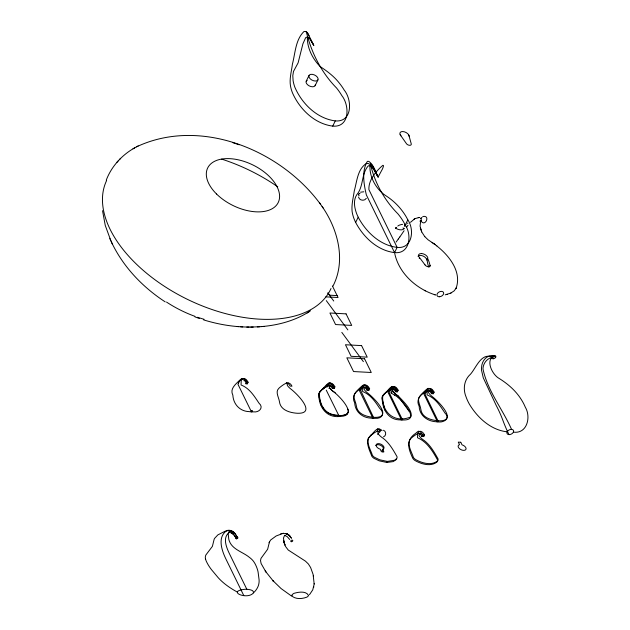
<?xml version="1.0" encoding="UTF-8"?>
<svg xmlns="http://www.w3.org/2000/svg" width="630" height="630" viewBox="0 0 630 630"><rect width="100%" height="100%" fill="white"/><g stroke="black" fill="none" stroke-linecap="round" stroke-linejoin="round"><path stroke-width="0.94" d="M309.456 594.751L312.756 589.845L314.173 584.081L313.11 574.442L310.614 567.52L308.393 564L305.455 561.149L288.209 550.006L285.429 546.344L283.681 540.674L284.248 543.076M314.173 583.978L314.181 583.53M321.623 406.665L319.15 397.435L319.008 393.38A3.811 2.189 26.1 0 1 319.205 393.018L319.512 392.64M394.427 395.026L397.995 397.215A3.811 2.189 26.1 0 1 398.562 397.617C404.468 404.098 421.391 421.769 400.893 419.856C387.907 420.556 381.567 408.027 382.26 396.75A3.811 2.189 26.1 0 1 382.449 396.388L384.237 393.963A8.088 1.662 -34 0 1 387.174 391.529L388.19 390.805M318.843 394.64L319.205 393.018M382.087 398.01L382.449 396.388M404.05 228.588L403.932 228.871A6.56 3.772 26.1 0 1 396.223 228.525A2.016 1.158 26.1 0 1 395.545 228.178L395.561 228.17M329.317 386.757L330.356 385.379L329.325 386.607A4.323 2.032 30.7 0 0 329.608 387.741A5.079 2.394 30.7 0 0 330.12 388.482A8.088 3.181 34.9 0 0 332.971 391.23C339.412 395.908 359.013 416.217 340.216 415.469L338.885 416.556C326.238 417.58 318.922 406.783 318.867 395.27M392.561 390.127L393.404 388.852M327.624 385.741L328.718 385.174L328.86 383.048L330.718 383.15A14.214 6.914 -86.9 0 1 334.908 386.883L334.136 388.45L332.278 388.356A12.08 5.883 -86.9 0 0 328.718 385.174L326.427 386.45A4.323 0.433 -35.2 0 0 324.867 387.489L322.206 389.308L319.386 392.789M330.671 383.946L330.718 383.15L329.813 383.465M379.244 430.014L379.307 429.085L377.449 428.991L376.252 429.786A9.56 1.457 -49.9 0 0 374.74 431.093L368.345 438.275M382.638 396.16L389.403 388.529A9.56 1.457 -49.9 0 1 390.907 387.214L392.104 386.418L391.962 388.545A12.08 5.883 -86.9 0 1 395.522 391.726L397.38 391.821L398.152 390.253A14.214 6.914 -86.9 0 0 393.963 386.521L392.663 387.048M393.884 387.718L393.963 386.521M348.012 412.414C347.469 416.469 341.972 416.225 338.885 416.556M420.824 220.532C424.762 228.123 431.07 214.767 422.746 216.507M382.693 395.971C381.591 412.619 394.994 423.762 410.807 416.887C413.658 410.453 401.279 399.491 398.507 396.175M313.693 587.302L313.827 586.75M358.706 194.512L358.683 194.607A1.63 0.795 -62.9 0 0 358.659 194.93M420.564 221.043L420.911 220.366L419.99 221.217L421.171 220.579M253.465 592.846C254 590.239 250.134 589.743 248.307 589.404A20.325 13.364 -26.1 0 0 245.338 589.247C225.768 591.168 247.559 600.422 253.465 592.846A53.29 30.642 26.1 0 0 257.788 587.073A41.068 23.617 26.1 0 0 259.103 579.915L258.079 571.969A50.266 29.051 25.6 0 0 254.977 563.606L253.654 561.511A15.254 8.623 27 0 0 249.267 557.259C242.731 551.872 232.163 549.541 229.21 540.705A4.489 0.787 72.8 0 1 228.784 539.217L228.225 534.098L229.068 531.499A18.16 6.268 49 0 1 231.312 530.712L234.399 532.602L237.77 538.028M106.249 180.172C111.439 166.43 121.921 155.019 134.655 147.869M420.462 221.248L420.824 220.453M306.211 81.215L309.031 75.458M315.134 85.625L317.953 79.868A4.977 2.859 26.1 0 0 312.378 74.348A4.977 2.859 26.1 0 0 310.149 78.774A4.977 2.859 26.1 0 0 317.953 79.868M332.727 126.118L335.286 120.897C352.572 122.448 352.312 99.942 344.193 90.058A61.22 35.201 26.1 0 0 339.271 83.05C334.05 76.332 327.198 71.221 320.174 66.559C312.756 59.039 307.345 48.463 307.306 37.784L307.834 37.123L308.731 37.414L310.015 38.792L313.772 45.344L307.558 32.847L306.282 31.618C311.291 52.526 321.41 72.639 336.577 88.019A64.213 36.926 26.1 0 1 341.783 95.532C349.776 105.446 349.886 127.669 332.727 126.118C314.559 123.795 299.652 109.179 292.485 92.909A64.213 36.926 26.1 0 1 290.43 85.562C289.343 78.427 291.548 71.284 292.391 64.244C295.273 53.306 295.439 39.714 303.991 31.5L305.629 31.531L307.29 32.831L308.983 35.548M246.236 382.158L245.472 383.725L247.33 383.827L248.102 382.26A14.214 6.914 -86.9 0 0 243.912 378.52L242.259 379.291A9.56 5.646 45.5 0 0 241.227 380.63L241.062 384.985C249.543 388.238 254.229 396.097 259.017 403.208C264.198 407.594 258.867 412.784 253.551 411.847A12.002 6.898 26.1 0 1 249.204 411.618C239.904 411.406 233.336 404.232 232.848 395.152C229.643 388.907 235.407 384.489 239.345 380.528A9.56 1.457 -49.9 0 1 240.857 379.221L242.054 378.417A14.214 6.914 -86.9 0 1 246.236 382.158L248.102 382.26M246.401 383.772L247.165 382.205A14.214 6.914 -86.9 0 0 242.983 378.473L241.896 379A15.9 7.733 -86.9 0 0 238.463 383.119M251.968 410.847L251.457 411.894L237.935 384.237L238.463 383.119M355.643 222.414L358.202 217.192A63.52 36.524 26.1 0 1 356.163 212.31C354.265 206.687 353.343 199.907 356.8 194.686C363.786 186.535 361.195 173.707 368.29 165.847L369.723 165.729L371.377 166.643L373.307 168.722L378.126 176.998L382.544 168.816L383.363 166.603L383.426 165.477L382.851 165.304C375.968 171.273 368.385 180.07 368.904 189.638L397.12 247.362L394.553 252.598C377.417 250.543 363.423 237.179 355.643 222.414A61.48 35.351 26.1 0 1 352.099 211.365C351.414 204.482 353.312 197.647 354.288 190.882C356.942 181.574 357.486 169.131 366.384 163.477L368.558 163.579C373.7 166.218 375.543 172.218 378.126 176.998C375.511 171.636 373.881 165.06 368.849 161.374L367.369 161.351C361.518 170.99 363.856 184.291 366.337 194.875L394.553 252.598C409.854 254.402 412.13 234.88 405.248 225.06A61.48 35.351 26.1 0 0 397.892 213.806C384.3 200.182 374.551 182.409 370.338 163.69L371.913 165.06L375.913 172.47M405.248 225.06L407.807 219.839A63.52 36.524 26.1 0 0 405.051 214.917C400.326 207.514 394.026 201.112 386.686 196.276C376.677 190.11 369.432 177.66 369.952 165.942L370.724 165.785L371.913 166.666L373.527 168.738L378.126 176.998M332.278 388.356L333.05 386.788L334.908 386.883M324.938 387.434L323.93 388.159A8.088 1.662 -34 0 0 320.993 390.592C319.591 391.592 318.993 393.254 319.441 394.947C319.796 405.704 326.253 415.934 338.152 415.446L338.263 416.524L338.775 415.477L326.253 390.127M419.281 258.481L419.485 257.552A4.977 2.804 24.2 0 1 418.572 255.032L418.659 254.788A4.977 2.796 24.5 0 1 421.265 253.599M428.77 266.829C426.557 262.064 426.211 251.378 430.093 265.411L429.416 266.789M366.999 390.206L367.77 388.639L369.629 388.734L368.865 390.301L366.999 390.206A12.08 5.883 -86.9 0 0 363.447 387.025L360.927 388.442A4.292 0.425 -35.2 0 0 359.667 389.285L358.659 390.009A8.088 1.662 -34 0 0 355.714 392.443C351.839 395.876 355.848 401.719 356.336 405.815C357.36 414.335 366.92 416.879 374.118 417.359C394.081 418.147 374.212 398.073 367.7 393.081A8.088 3.181 34.9 0 1 364.833 390.332L364.305 389.529A4.292 2.016 30.7 0 1 364.038 388.608L365.305 387.127A12.08 5.883 -86.9 0 1 368.865 390.301M395.522 391.726L396.294 390.159L398.152 390.253M382.969 452.049L382.134 450.332L382.646 449.292A4.268 2.449 26.1 0 0 382.229 444.945A4.268 2.449 26.1 0 0 376.244 444.63A4.268 2.449 26.1 0 0 380.166 449.159L381.418 451.726L383.898 451.86L382.646 449.292M400.893 419.856L401.404 418.816M402.129 419.926L402.641 418.879M368.156 438.504C366.211 444.213 369.841 451.033 371.905 456.38A7.355 4.229 26.1 0 0 373.952 458.325L379.236 460.845L386.851 462.459L387.363 461.412L394.64 460.231L396.798 458.475A7.355 4.229 26.1 0 0 397.01 456.648C392.994 449.544 388.608 441.74 381.559 437.173A8.088 3.181 34.9 0 1 378.701 434.424A5.079 2.394 30.7 0 1 378.197 433.676A4.323 2.032 30.7 0 1 377.905 432.542L379.166 431.211M431.487 393.64L432.251 392.073L434.117 392.175L433.345 393.742L431.487 393.64A12.08 5.883 -86.9 0 0 427.927 390.466L425.415 391.876A4.292 0.425 -35.2 0 0 424.147 392.726L423.14 393.443A8.088 1.662 -34 0 0 420.202 395.884C416.32 399.318 420.328 405.153 420.824 409.248C421.848 417.777 431.408 420.312 438.606 420.801C458.569 421.58 438.701 401.507 432.18 396.522A8.088 3.181 34.9 0 1 429.321 393.774L428.794 392.97A4.292 2.016 30.7 0 1 428.526 392.041L429.786 390.561A12.08 5.883 -86.9 0 1 433.345 393.742M421.887 436.48L422.659 434.913L424.518 435.007L423.754 436.574L421.887 436.48A12.08 5.883 -86.9 0 0 418.336 433.298L415.816 434.716A4.292 0.425 -35.2 0 0 414.556 435.558L413.548 436.283A8.088 1.662 -34 0 0 410.602 438.716C406.326 443.953 411.807 452.08 413.438 457.522A7.355 4.229 26.1 0 0 415.493 459.467C421.856 463.144 431.77 466.042 437.826 460.656A7.355 4.229 26.1 0 0 438.031 458.829C434.023 451.726 429.636 443.922 422.588 439.354A8.088 3.181 34.9 0 1 419.722 436.606L419.194 435.81A4.292 2.016 30.7 0 1 418.926 434.881L420.194 433.401A12.08 5.883 -86.9 0 1 423.754 436.574M432.251 392.073A14.214 6.914 -86.9 0 0 428.069 388.34L426.872 389.135A9.56 1.457 -49.9 0 0 425.36 390.442C420.824 394.585 415.524 399.664 419.155 406.232C419.485 415.847 427.825 421.604 436.85 421.777L437.362 420.73M436.85 421.777L438.094 421.84L438.606 420.801M283.185 533.334L276.161 535.965L270.664 539.989L269.443 541.997L267.64 549.25L260.985 558.385L260.521 560.59L261.119 563.543L265.931 571.993L265.198 570.961M332.994 286.067C346.248 260.34 337.83 229.115 322.111 206.49M396.136 242.038L398.27 239.061M420.73 220.665L420.068 226.17L421.714 231.942M404.082 230.722L399.861 236.919M399.806 236.998L398.294 239.038M366.306 198.332C364.471 201.45 359.21 200.553 358.517 197.009M406.657 227.06L407.996 225.272M319.717 391.97L320.56 391.033A8.261 1.693 -34 0 1 323.922 388.151A5.079 0.504 -35.2 0 1 324.867 387.489M382.961 395.341L383.772 394.435A8.261 1.693 -34 0 1 387.174 391.521A5.079 0.504 -35.2 0 1 388.111 390.86A4.323 0.433 -35.2 0 1 389.679 389.82L391.962 388.545L390.907 389.096M410.5 222.311L414.989 218.586L419.722 217.421M328.954 388.442L329.608 387.741M394.608 395.136L391.112 392.986L392.86 391.112A4.323 2.032 30.7 0 1 392.569 389.978L393.325 388.899M377.543 434.385L378.197 433.676M116.747 162.493L118.046 161.099M119.353 159.705L120.653 158.327M326.671 387.166L329.648 385.221A12.08 5.883 -86.9 0 1 333.207 388.403L333.979 386.836A14.214 6.914 -86.9 0 0 329.789 383.095L328.702 383.631A15.9 7.733 -86.9 0 0 326.12 386.284M338.263 416.524L339.397 415.509C343.374 416.06 351.43 413.674 347.413 408.437M385.458 392.679L388.111 390.86M378.354 431.172L377.307 431.117L375.015 432.385A4.323 0.433 -35.2 0 0 373.456 433.424L370.794 435.251L371.503 435.291M397.774 226.083C398.814 224.886 402.948 224.217 402.57 224.367M261.418 326.6C278.649 325.198 295.982 320.489 310.456 310.795M307.156 312.952L309.173 311.653M359.376 193.481L360.037 193.3M405.145 224.603L406.035 224.485M414.776 218.705L414.067 219.153M326.206 386.592L327.38 385.875M389.45 389.962L390.624 389.253M136.521 146.837C201.671 116.117 284.217 151.326 323.127 207.963M132.969 148.814L138.175 145.916M360.596 192.181L363.801 191.788M286.555 382.93L284.043 384.339A4.292 0.425 -35.2 0 0 282.775 385.19L281.767 385.906A8.088 1.662 -34 0 0 278.83 388.348C274.948 391.781 278.956 397.617 279.452 401.712C280.476 410.24 290.036 412.776 297.234 413.264C317.189 414.052 297.329 393.97 290.808 388.986A8.088 3.181 34.9 0 1 287.949 386.237L287.414 385.434A4.292 2.016 30.7 0 1 287.154 384.505L288.414 383.024A12.08 5.883 -86.9 0 1 291.974 386.206L290.115 386.103A12.08 5.883 -86.9 0 0 286.555 382.93L288.414 383.024M445.19 294.84L451.001 293.044M383.544 436.834C386.442 435.802 386.387 431.227 383.481 430.251M450.442 293.312L454.206 290.832L456.569 287.5L455.939 288.674C462.916 270.333 446.418 252.157 432.117 242.542M378.402 429.4L379.307 429.085A14.214 6.914 -86.9 0 1 382.087 430.668M280.673 533.854L281.256 533.665M446.418 294.557L447.213 294.336L446.788 294.454M284.524 535.398L285.335 535.587L284.579 535.39L283.468 538.099L284.067 542.446M407.224 223.24L407.941 223.217M493.731 357.108C488.604 357.391 484.336 361.589 483.281 366.502A6.457 3.142 -86.9 0 0 482.99 368.983C487.518 390.844 502.653 409.177 511.552 429.377M284.736 535.366L287.264 536.689L289.69 539.485M418.863 217.437L418.202 217.507M250.811 327.072L259.741 326.726M257.339 326.915L263.931 326.411M438.094 421.84C443.465 422.99 450.867 418.344 445.032 413.123C440.291 405.964 435.488 398.231 427.077 394.9L427.242 390.545A9.56 5.646 45.5 0 1 428.274 389.206L429.928 388.434A14.214 6.914 -86.9 0 1 434.117 392.175M283.531 533.319L283.098 533.342L287.091 533.957L289.178 535.5C287.028 533.452 291.257 537.555 289.06 535.382L289.768 536.114M340.066 415.477C333.569 415.233 325.482 413.595 322.615 407.122M386.851 462.459L393.254 461.593L396.286 459.514A7.355 4.229 26.1 0 0 396.561 458.349M422.045 217.539L421.438 217.673A0.851 0.417 -73.5 0 0 420.864 218.46M203.648 319.898C218.334 324.434 233.675 327.017 249.07 327.057M246.787 327.065L253.213 327.065M513.45 432.148C527.231 434.023 531.192 416.918 525.31 407.201A63.654 36.603 26.1 0 0 521.388 399.688C515.687 390.482 507.268 383.363 498.094 377.787C492.054 373.7 485.612 360.754 493.518 356.029L495.731 357.123M337.121 295.588L329.687 295.186L327.915 292.934M325.734 296.856L338.066 297.51L332.419 285.965M328.718 385.174L329.766 385.229M330.002 385.245L330.466 385.269M322.914 389.348L322.206 389.308L326.159 385.158A9.56 1.457 -49.9 0 1 327.663 383.843L328.86 383.048A14.214 6.914 -86.9 0 1 333.05 386.788M251.346 410.815L252.591 410.886M494.085 355.69C487.171 354.304 481.848 360.691 481.596 367.125A9.371 4.638 -86.3 0 0 481.47 369.999L483.265 377.772L496.29 405.618A127.473 62.039 -86.9 0 1 502.803 420.123A162.91 79.285 -86.9 0 0 508.985 434.613M236.541 326.482L238.66 326.631M240.502 326.757L242.763 326.915M335.286 120.897C317.04 118.558 302.053 103.824 294.95 87.436A61.22 35.201 26.1 0 1 293.1 80.585L292.8 75.671L293.501 71.403L298.108 62.866L302.912 43.816L305.644 37.69L306.834 37.075L308.204 37.39L309.795 38.784L313.772 45.344M506.961 431.802C490.77 429.959 477.501 417.714 469.413 404.216A63.654 36.603 26.1 0 1 466.011 396.743C462.829 389.057 464.066 379.882 470.476 374.22C476.107 367.873 481.139 352.737 491.817 356.919M387.363 461.412L379.748 459.805L374.464 457.285A7.355 4.229 26.1 0 1 372.417 455.333C370.779 449.891 365.298 441.764 369.582 436.535A8.088 1.662 -34 0 1 372.519 434.094A5.079 0.504 -35.2 0 1 373.456 433.424M239.164 144.774L233.005 142.758M194.961 316.89L199.316 318.473M435.235 294.879C416.304 288.847 398.892 273.373 394.711 253.386M434.322 294.47L435.432 294.974M424.313 290.336L425.392 290.895M287.091 533.957L289.194 535.524L287.185 533.988L287.894 534.405M287.831 534.366L288.516 534.886L287.162 533.98L288.548 534.925L287.115 533.964L287.855 534.382M335.262 392.797L333.64 391.726A8.261 3.252 34.9 0 1 330.096 388.482M433.054 243.141L428.132 239.849L424.651 236.494M165.218 301.888C142.537 287.115 123.055 266.703 111.455 242.085M291.509 596.035L281.114 588.585L272.861 580.6L273.743 581.608M397.995 397.215L400.003 398.963M436.385 245.495L436.85 245.857M289.107 535.421L288.445 534.831L289.792 536.146M419.604 257.686L425.006 264.844M273.538 581.38L265.348 571.158M400.585 399.593L409.153 411.335M424.793 236.659L421.627 231.769M290.406 536.886L289.721 536.051L291.005 537.666L289.658 535.996L291.548 538.453M330.112 388.482L329.584 387.678M327.923 293.123L333.743 301.03M326.301 300.628L347.855 329.892M341.822 332.38L363.376 361.636M400.16 134.694L406.153 143.246A2.843 1.638 26.1 0 0 409.366 145.286A2.843 1.638 26.1 0 0 411.24 143.829L408.846 135.151M319.662 202.931L320.631 204.341M358.202 217.192C365.983 231.958 379.977 245.322 397.113 247.377C412.414 249.181 414.69 229.659 407.807 219.839M235.911 537.926L232.423 532.5L229.005 530.594A18.16 7.111 -41.8 0 0 225.02 531.287L217.862 534.886L214.531 538.453A4.489 3.111 -58.8 0 0 213.995 539.894L212.397 546.36L205.9 554.951A15.254 8.875 25 0 0 205.49 558.936M437.984 420.761L425.99 396.223C423.746 393.923 426.541 391.175 428.857 390.513A12.08 5.883 -86.9 0 1 432.416 393.687M437.472 421.809L423.951 394.152L424.478 393.033A15.9 7.733 -86.9 0 1 427.912 388.915L428.998 388.387A14.214 6.914 -86.9 0 1 433.188 392.12M402.019 418.848L390.025 394.309C387.781 392.002 390.576 389.261 392.899 388.6A12.08 5.883 -86.9 0 1 396.451 391.773M401.507 419.895L387.993 392.23L388.521 391.12A15.9 7.733 -86.9 0 1 391.947 386.993L393.033 386.466A14.214 6.914 -86.9 0 1 397.223 390.206M246.834 589.294L229.399 553.628C226.414 547.399 222.288 537.485 229.304 532.405A24.153 11.757 -86.9 0 1 236.455 538.76L237.219 537.193A26.287 12.789 -86.9 0 0 226.997 530.515C216.744 537.114 222.028 551.226 226.335 559.873L243.771 595.539M102.532 210.68L105.257 225.414L110.927 240.943M109.848 238.597L112.502 244.361M337.255 415.312L337.648 416.485M284.421 543.643L284.918 545.1L284.217 542.973M420.95 230.1L420.352 227.958L420.745 229.446M384.867 410.035L382.111 398.609M205.49 558.944L206.199 561.007A50.266 28.649 26.5 0 0 211.334 569.481L218.24 577.741A41.068 23.609 26.1 0 0 226.808 585.42A53.29 30.642 26.1 0 0 237.156 591.972M313.393 575.907L313.488 576.45M391.112 392.986L391.277 388.631A9.56 5.646 45.5 0 1 391.474 388.238M404.562 225.902L404.57 225.721A1.181 0.559 -63.6 0 1 404.673 225.382M380.803 430.684A3.252 1.37 17.6 0 0 380.355 430.739A14.214 6.914 -86.9 0 0 377.449 428.991L377.307 431.117A12.08 5.883 -86.9 0 1 379.575 432.361M379.866 431.897A3.394 1.654 -86.9 0 1 380.394 430.762M379.323 431.235A12.08 5.883 -86.9 0 1 379.638 431.306M375.795 445.56A4.268 2.449 26.1 0 1 381.796 446.056A4.268 2.449 26.1 0 1 382.134 450.332M422.659 434.913A14.214 6.914 -86.9 0 0 418.47 431.172L417.273 431.975A9.56 1.457 -49.9 0 0 415.769 433.283C405.334 440.118 408.35 448.962 412.926 458.561A7.355 4.229 26.1 0 0 414.981 460.514C421.344 464.184 431.259 467.09 437.315 461.703A7.355 4.229 26.1 0 0 437.519 459.876C432.708 451.222 427.108 441.803 417.477 437.74L417.651 433.385A9.56 5.646 45.5 0 1 418.674 432.046L420.336 431.274A14.214 6.914 -86.9 0 1 424.518 435.007M332.75 386.418A12.08 5.883 -86.9 0 1 334.136 388.45M243.771 380.646A12.08 5.883 -86.9 0 1 247.33 383.827M392.104 386.418A14.214 6.914 -86.9 0 1 396.294 390.159M394.813 388.93A12.08 5.883 -86.9 0 1 397.38 391.821M315.315 84.814A4.977 2.859 26.1 0 1 309.078 85.814A4.977 2.859 26.1 0 1 307.149 80.356M367.77 388.639A14.214 6.914 -86.9 0 0 363.581 384.898L362.384 385.694A9.56 1.457 -49.9 0 0 360.88 387.009C356.336 391.143 351.036 396.223 354.674 402.798C355.107 411.595 362.124 417.745 370.731 418.092A12.002 6.898 26.1 0 0 375.086 418.328C382.363 418.981 385.229 413.13 379.512 408.122C375.141 401.412 370.353 394.577 362.589 391.466L362.754 387.103A9.56 5.646 45.5 0 1 363.786 385.773L365.439 385.001A14.214 6.914 -86.9 0 1 369.629 388.734M358.627 194.52A1.126 0.551 -73.5 0 1 359.391 193.41M359.013 195.694A3.268 2.063 -50.9 0 1 359.005 195.166M400.956 135.82A4.977 2.859 26.1 0 1 402.846 131.552A4.977 2.859 26.1 0 1 409.146 136.237M420.903 218.768A1.181 0.559 -63.6 0 1 420.966 218.452M421.226 219.642A2.481 1.567 -50.9 0 1 421.155 218.957M430.07 265.403A2.843 1.528 24.9 0 1 428.274 266.789M428.219 266.75A2.843 1.52 23.8 0 1 425.022 264.86M418.005 256.252A4.977 2.914 26.7 0 1 423.147 256.071A4.977 2.914 26.7 0 1 426.841 260.174M421.47 253.543A4.977 2.827 25.7 0 1 425.754 255.134L426.108 255.441A4.977 2.74 25.6 0 1 427.817 257.954M404.57 225.39A0.851 0.417 -73.5 0 1 405.153 224.548M404.893 226.43A2.481 1.567 -50.9 0 1 404.862 225.886M402.924 228.005A2.433 1.402 26.1 0 1 404.145 228.47M395.459 227.942A1.977 1.134 26.1 0 1 396.16 227.721M396.215 227.509A10.198 5.859 26.1 0 1 396.522 227.414M204.096 319.292A79.12 45.494 26.1 0 1 197.56 317.26M194.93 316.339A79.12 45.494 26.1 0 1 166.525 302.069M331.01 288.509A124.519 71.6 26.1 0 1 188.512 299.872A124.519 71.6 26.1 0 1 106.612 180.534M221.681 159.114A124.519 71.6 26.1 0 1 277.759 186.811M291.966 595.381L291.981 595.697A3.457 2.276 -26.1 0 0 292.288 596.405C296.344 599.406 302.258 598.886 306.763 597.177A3.41 2.244 -26.1 0 0 307.897 596.389L308.298 595.925A1.748 1.15 -26.1 0 0 308.519 595.429C306.117 590.759 298.478 591.98 294.131 593.31A4.749 3.119 -26.1 0 0 293.312 593.728L292.288 594.57A1.748 1.15 -26.1 0 0 292.029 595.059L291.966 595.381M360.675 390.45L373.495 417.328L372.991 418.375L359.47 390.71L359.998 389.6A15.9 7.733 -86.9 0 1 363.423 385.473L364.51 384.946A14.214 6.914 -86.9 0 1 368.7 388.686L367.928 390.253A12.08 5.883 -86.9 0 0 364.376 387.072L361.73 388.678L360.675 390.45M269.427 542.044L269.207 542.753L269.443 541.997M282.169 533.445L281.657 533.547L282.169 533.445M346.059 313.866L329.939 313.008L335.577 324.552L351.705 325.411L346.059 313.866M361.581 345.61L345.46 344.752L351.099 356.296L367.219 357.155L361.581 345.61M364.55 358.761L346.839 357.816L353.556 371.55L371.267 372.495L364.55 358.761M460.758 442.26L458.278 442.126L459.53 444.693A4.268 2.449 26.1 0 0 459.947 449.04A4.268 2.449 26.1 0 0 465.932 449.363A4.268 2.449 26.1 0 0 462.01 444.827L460.758 442.26M286.28 533.689L285.532 533.523L286.28 533.689M286.878 533.886L286.5 533.767L286.878 533.886M398.042 395.884L396.215 394.6A8.088 3.181 34.9 0 1 393.356 391.852L392.829 391.057A5.079 2.394 30.7 0 0 393.364 391.852A8.261 3.252 34.9 0 0 396.884 395.097L398.097 395.916M434.999 244.471L434.101 243.841L434.999 244.471M291.54 541.69A1.071 0.701 -26.1 0 0 292.73 540.445A1.071 0.701 -26.1 0 0 291.029 540.579A1.071 0.701 -26.1 0 0 291.54 541.69M236.565 538.76A1.063 0.701 -26.1 0 0 237.809 537.548A1.063 0.701 -26.1 0 0 236.132 537.626A1.063 0.701 -26.1 0 0 236.565 538.76M232.706 533.752A1.063 0.701 -26.1 0 0 233.95 532.539A1.063 0.701 -26.1 0 0 232.273 532.61A1.063 0.701 -26.1 0 0 232.706 533.752M439.59 296.754A3.607 2.41 -27.3 0 0 443.536 292.454A3.607 2.41 -27.3 0 0 437.795 292.989A3.607 2.41 -27.3 0 0 439.59 296.754M493.274 358.753A2.244 1.48 -26.1 0 0 495.755 356.131A2.244 1.48 -26.1 0 0 492.172 356.438A2.244 1.48 -26.1 0 0 493.274 358.753M509.363 434.621A3.567 2.347 -26.1 0 0 513.529 430.558A3.567 2.347 -26.1 0 0 507.914 430.81A3.567 2.347 -26.1 0 0 509.363 434.621M216.578 194.032A39.273 22.578 26.1 0 0 278.169 202.632A39.273 22.578 26.1 0 0 234.124 159.075A39.273 22.578 26.1 0 0 216.578 194.032"/></g></svg>
